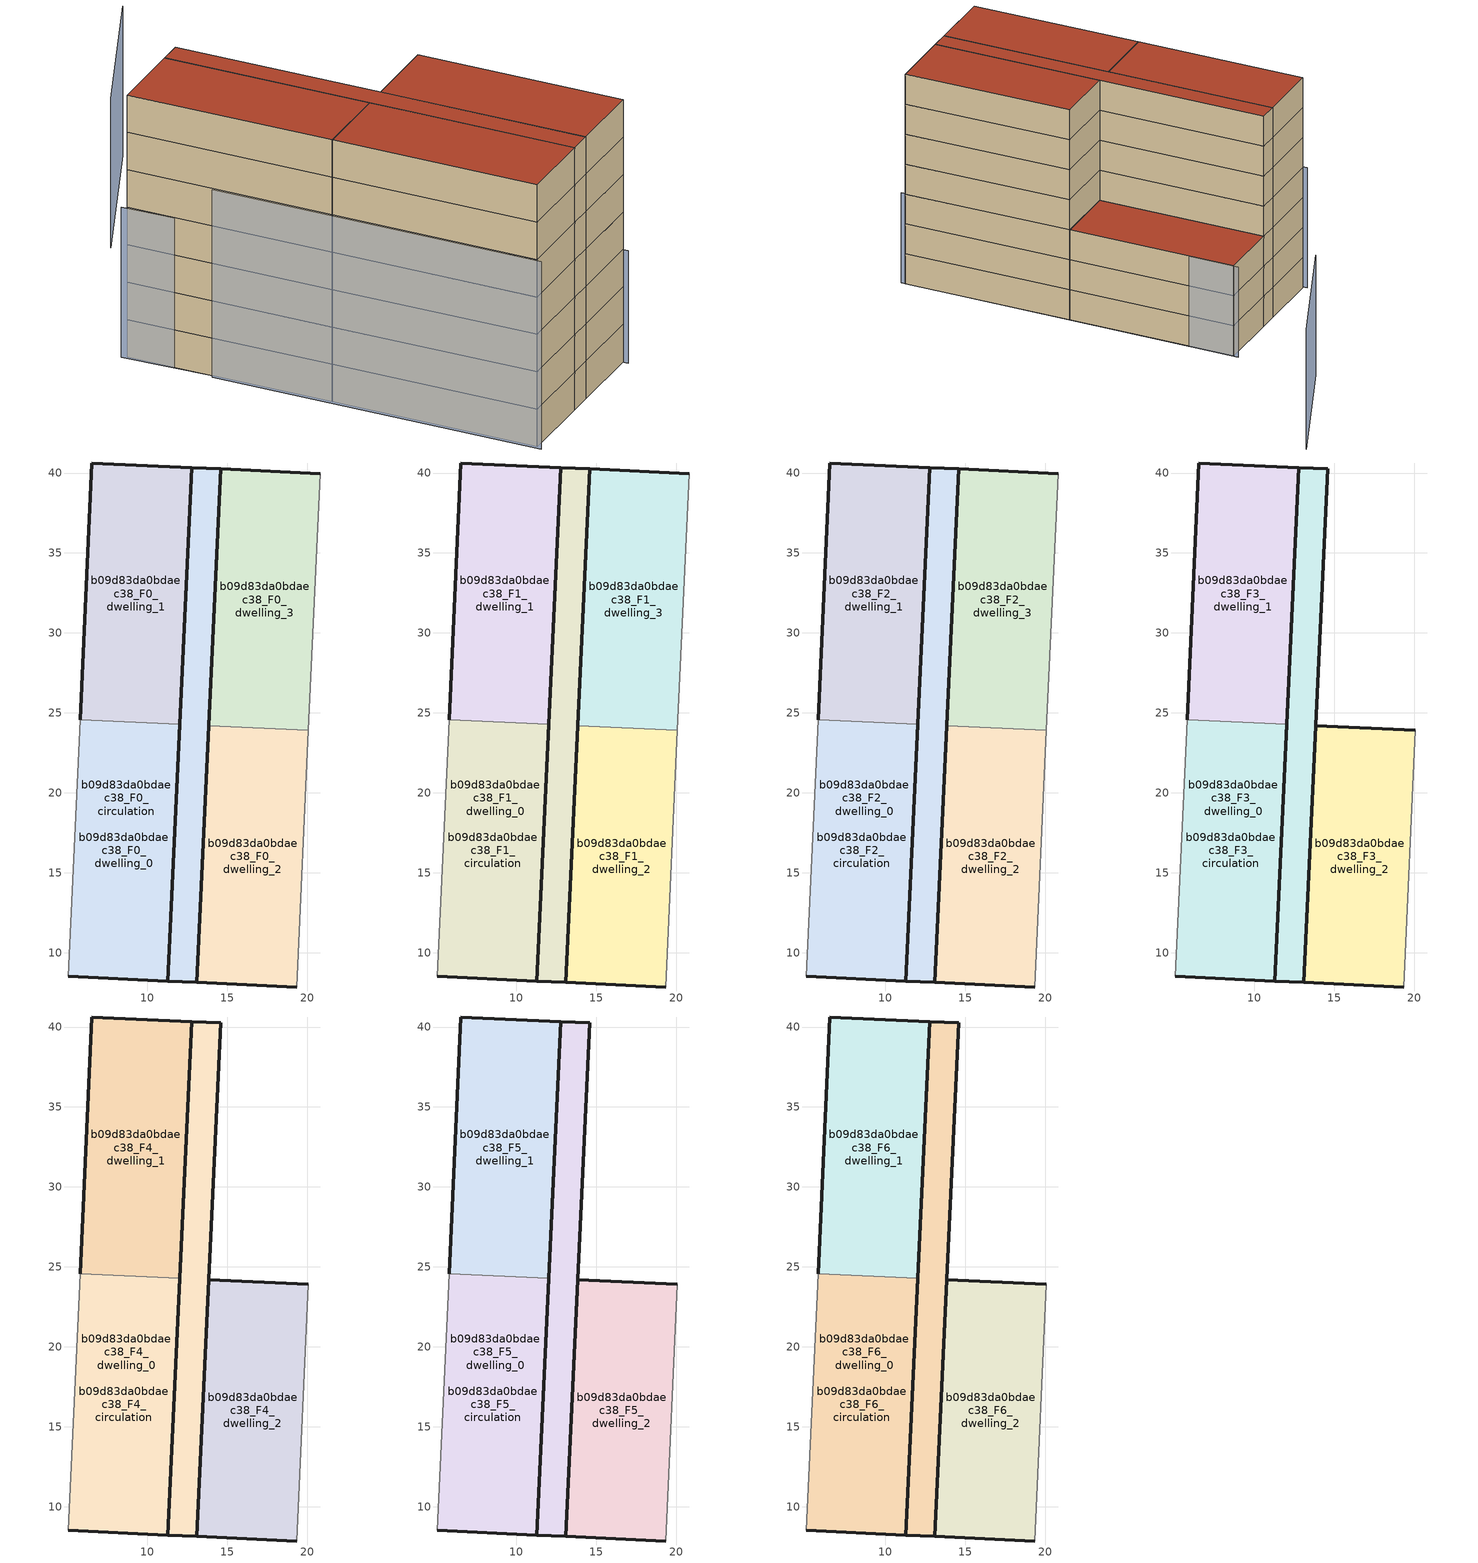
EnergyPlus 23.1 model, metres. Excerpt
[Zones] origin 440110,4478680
b09d83da0bdaec38_F0_dwelling_0
 floor ground (EU_floor_Construction): 14.59,40.25 13.1,8.15 11.3,8.23 11.9,21.19 12.79,40.34 z0; 12.04,24.28 11.9,21.19 11.3,8.23 5.05,8.52 5.8,24.57 z0
 wall outside (EU_wall_Construction): 5.05,8.52 11.3,8.23 12.04,24.28 z0:3
 wall adiabatic (EU_wall_Construction): 5.8,24.57 5.05,8.52 z0:3
 wall to b09d83da0bdaec38_F0_dwelling_1 (EU_wall_Construction): 12.04,24.28 5.8,24.57 z0:3
b09d83da0bdaec38_F0_dwelling_1
 floor ground (EU_floor_Construction): 12.79,40.34 12.04,24.28 5.8,24.57 6.54,40.63 z0
 wall outside (EU_wall_Construction): 12.04,24.28 12.79,40.34 6.54,40.63 5.8,24.57 z0:3
b09d83da0bdaec38_F0_dwelling_2
 floor ground (EU_floor_Construction): 20.09,23.91 19.34,7.86 13.1,8.15 13.84,24.2 z0
 wall outside (EU_wall_Construction): 13.84,24.2 13.1,8.15 19.34,7.86 z0:3
 wall adiabatic (EU_wall_Construction): 19.34,7.86 20.09,23.91 z0:3
 wall to b09d83da0bdaec38_F0_dwelling_3 (EU_wall_Construction): 20.09,23.91 13.84,24.2 z0:3
b09d83da0bdaec38_F0_dwelling_3
 floor ground (EU_floor_Construction): 20.83,39.96 20.09,23.91 13.84,24.2 14.59,40.25 z0
 wall outside (EU_wall_Construction): 20.83,39.96 14.59,40.25 13.84,24.2 z0:3
 wall adiabatic (EU_wall_Construction): 20.09,23.91 20.83,39.96 z0:3
b09d83da0bdaec38_F0_circulation
 floor ground (EU_floor_Construction): 14.59,40.25 13.1,8.15 11.3,8.23 11.9,21.19 12.79,40.34 z0; 12.04,24.28 11.9,21.19 11.3,8.23 5.05,8.52 5.8,24.57 z0
 wall outside (EU_wall_Construction): 14.59,40.25 12.79,40.34 11.3,8.23 13.1,8.15 14.59,40.25 z0:3
b09d83da0bdaec38_F1_dwelling_0
 floor outside (EU_floor_Construction): 14.59,40.25 13.1,8.15 11.3,8.23 11.9,21.19 12.79,40.34 z3
 floor to b09d83da0bdaec38_F0_dwelling_0 (EU_floor_Construction): 12.04,24.28 11.86,20.31 11.3,8.23 5.05,8.52 5.8,24.57 z3
 wall outside (EU_wall_Construction): 5.05,8.52 11.3,8.23 12.04,24.28 z3:6
 wall adiabatic (EU_wall_Construction): 5.8,24.57 5.05,8.52 z3:6
 wall to b09d83da0bdaec38_F1_dwelling_1 (EU_wall_Construction): 12.04,24.28 5.8,24.57 z3:6
b09d83da0bdaec38_F1_dwelling_1
 floor to b09d83da0bdaec38_F0_dwelling_1 (EU_floor_Construction): 12.79,40.34 12.04,24.28 5.8,24.57 6.54,40.63 z3
 wall outside (EU_wall_Construction): 12.04,24.28 12.79,40.34 6.54,40.63 5.8,24.57 z3:6
b09d83da0bdaec38_F1_dwelling_2
 floor to b09d83da0bdaec38_F0_dwelling_2 (EU_floor_Construction): 20.09,23.91 19.34,7.86 13.1,8.15 13.84,24.2 z3
 wall outside (EU_wall_Construction): 13.84,24.2 13.1,8.15 19.34,7.86 z3:6
 wall adiabatic (EU_wall_Construction): 19.34,7.86 20.09,23.91 z3:6
 wall to b09d83da0bdaec38_F1_dwelling_3 (EU_wall_Construction): 20.09,23.91 13.84,24.2 z3:6
b09d83da0bdaec38_F1_dwelling_3
 floor to b09d83da0bdaec38_F0_dwelling_3 (EU_floor_Construction): 20.83,39.96 20.09,23.91 13.84,24.2 14.59,40.25 z3
 wall outside (EU_wall_Construction): 20.83,39.96 14.59,40.25 13.84,24.2 z3:6
 wall adiabatic (EU_wall_Construction): 20.09,23.91 20.83,39.96 z3:6
b09d83da0bdaec38_F1_circulation
 floor to b09d83da0bdaec38_F0_circulation (EU_floor_Construction): 14.59,40.25 13.1,8.15 11.3,8.23 11.9,21.19 12.79,40.34 z3; 12.04,24.28 11.92,21.73 11.3,8.23 5.05,8.52 5.8,24.57 z3
 wall outside (EU_wall_Construction): 14.59,40.25 12.79,40.34 11.3,8.23 13.1,8.15 14.59,40.25 z3:6
b09d83da0bdaec38_F2_dwelling_0
 floor outside (EU_floor_Construction): 14.59,40.25 13.1,8.15 11.3,8.23 11.9,21.19 12.79,40.34 z6
 floor to b09d83da0bdaec38_F1_dwelling_0 (EU_floor_Construction): 12.04,24.28 11.86,20.31 11.3,8.23 5.05,8.52 5.8,24.57 z6
 wall outside (EU_wall_Construction): 5.05,8.52 11.3,8.23 12.04,24.28 z6:9
 wall adiabatic (EU_wall_Construction): 5.8,24.57 5.05,8.52 z6:9
 wall to b09d83da0bdaec38_F2_dwelling_1 (EU_wall_Construction): 12.04,24.28 5.8,24.57 z6:9
b09d83da0bdaec38_F2_dwelling_1
 floor to b09d83da0bdaec38_F1_dwelling_1 (EU_floor_Construction): 12.79,40.34 12.04,24.28 5.8,24.57 6.54,40.63 z6
 wall outside (EU_wall_Construction): 12.04,24.28 12.79,40.34 6.54,40.63 5.8,24.57 z6:9
b09d83da0bdaec38_F2_dwelling_2
 floor to b09d83da0bdaec38_F1_dwelling_2 (EU_floor_Construction): 20.09,23.91 19.34,7.86 13.1,8.15 13.84,24.2 z6
 wall outside (EU_wall_Construction): 13.84,24.2 13.1,8.15 19.34,7.86 z6:9
 wall adiabatic (EU_wall_Construction): 19.34,7.86 20.09,23.91 z6:9
 wall to b09d83da0bdaec38_F2_dwelling_3 (EU_wall_Construction): 20.09,23.91 13.84,24.2 z6:9
b09d83da0bdaec38_F2_dwelling_3
 floor to b09d83da0bdaec38_F1_dwelling_3 (EU_floor_Construction): 20.83,39.96 20.09,23.91 13.84,24.2 14.59,40.25 z6
 wall outside (EU_wall_Construction): 20.83,39.96 14.59,40.25 13.84,24.2 z6:9
 wall adiabatic (EU_wall_Construction): 20.09,23.91 20.83,39.96 z6:9
 roof outside (EU_roof_Construction): 20.09,23.91 20.83,39.96 14.59,40.25 13.84,24.2 z9
b09d83da0bdaec38_F2_circulation
 floor to b09d83da0bdaec38_F1_circulation (EU_floor_Construction): 14.59,40.25 13.1,8.15 11.3,8.23 11.9,21.19 12.79,40.34 z6; 12.04,24.28 11.92,21.73 11.3,8.23 5.05,8.52 5.8,24.57 z6
 wall outside (EU_wall_Construction): 14.59,40.25 12.79,40.34 11.3,8.23 13.1,8.15 14.59,40.25 z6:9
b09d83da0bdaec38_F3_dwelling_0
 floor outside (EU_floor_Construction): 14.59,40.25 13.1,8.15 11.3,8.23 11.9,21.19 12.79,40.34 z9
 floor to b09d83da0bdaec38_F2_dwelling_0 (EU_floor_Construction): 12.04,24.28 11.86,20.31 11.3,8.23 5.05,8.52 5.8,24.57 z9
 wall outside (EU_wall_Construction): 5.05,8.52 11.3,8.23 12.04,24.28 z9:12
 wall adiabatic (EU_wall_Construction): 5.8,24.57 5.05,8.52 z9:12
 wall to b09d83da0bdaec38_F3_dwelling_1 (EU_wall_Construction): 12.04,24.28 5.8,24.57 z9:12
b09d83da0bdaec38_F3_dwelling_1
 floor to b09d83da0bdaec38_F2_dwelling_1 (EU_floor_Construction): 12.79,40.34 12.04,24.28 5.8,24.57 6.54,40.63 z9
 wall outside (EU_wall_Construction): 12.04,24.28 12.79,40.34 6.54,40.63 5.8,24.57 z9:12
b09d83da0bdaec38_F3_dwelling_2
 floor to b09d83da0bdaec38_F2_dwelling_2 (EU_floor_Construction): 20.09,23.91 19.34,7.86 13.1,8.15 13.84,24.2 z9
 wall outside (EU_wall_Construction): 20.09,23.91 13.84,24.2 13.1,8.15 19.34,7.86 z9:12
 wall adiabatic (EU_wall_Construction): 19.34,7.86 20.09,23.91 z9:12
b09d83da0bdaec38_F3_circulation
 floor to b09d83da0bdaec38_F2_circulation (EU_floor_Construction): 14.59,40.25 13.1,8.15 11.3,8.23 11.9,21.19 12.79,40.34 z9; 12.04,24.28 11.92,21.73 11.3,8.23 5.05,8.52 5.8,24.57 z9
 wall outside (EU_wall_Construction): 14.59,40.25 12.79,40.34 11.3,8.23 13.1,8.15 14.59,40.25 z9:12
b09d83da0bdaec38_F4_dwelling_0
 floor outside (EU_floor_Construction): 14.59,40.25 13.1,8.15 11.3,8.23 11.9,21.19 12.79,40.34 z12
 floor to b09d83da0bdaec38_F3_dwelling_0 (EU_floor_Construction): 12.04,24.28 11.86,20.31 11.3,8.23 5.05,8.52 5.8,24.57 z12
 wall outside (EU_wall_Construction): 5.05,8.52 11.3,8.23 12.04,24.28 z12:15
 wall adiabatic (EU_wall_Construction): 5.8,24.57 5.05,8.52 z12:15
 wall to b09d83da0bdaec38_F4_dwelling_1 (EU_wall_Construction): 12.04,24.28 5.8,24.57 z12:15
b09d83da0bdaec38_F4_dwelling_1
 floor to b09d83da0bdaec38_F3_dwelling_1 (EU_floor_Construction): 12.79,40.34 12.04,24.28 5.8,24.57 6.54,40.63 z12
 wall outside (EU_wall_Construction): 12.04,24.28 12.79,40.34 6.54,40.63 5.8,24.57 z12:15
b09d83da0bdaec38_F4_dwelling_2
 floor to b09d83da0bdaec38_F3_dwelling_2 (EU_floor_Construction): 20.09,23.91 19.34,7.86 13.1,8.15 13.84,24.2 z12
 wall outside (EU_wall_Construction): 20.09,23.91 13.84,24.2 13.1,8.15 19.34,7.86 z12:15
 wall adiabatic (EU_wall_Construction): 19.34,7.86 20.09,23.91 z12:15
b09d83da0bdaec38_F4_circulation
 floor to b09d83da0bdaec38_F3_circulation (EU_floor_Construction): 14.59,40.25 13.1,8.15 11.3,8.23 11.9,21.19 12.79,40.34 z12; 12.04,24.28 11.92,21.73 11.3,8.23 5.05,8.52 5.8,24.57 z12
 wall outside (EU_wall_Construction): 14.59,40.25 12.79,40.34 11.3,8.23 13.1,8.15 14.59,40.25 z12:15
b09d83da0bdaec38_F5_dwelling_0
 floor outside (EU_floor_Construction): 14.59,40.25 13.1,8.15 11.3,8.23 11.9,21.19 12.79,40.34 z15
 floor to b09d83da0bdaec38_F4_dwelling_0 (EU_floor_Construction): 12.04,24.28 11.86,20.31 11.3,8.23 5.05,8.52 5.8,24.57 z15
 wall outside (EU_wall_Construction): 5.05,8.52 11.3,8.23 12.04,24.28 z15:18
 wall adiabatic (EU_wall_Construction): 5.8,24.57 5.05,8.52 z15:18
 wall to b09d83da0bdaec38_F5_dwelling_1 (EU_wall_Construction): 12.04,24.28 5.8,24.57 z15:18
b09d83da0bdaec38_F5_dwelling_1
 floor to b09d83da0bdaec38_F4_dwelling_1 (EU_floor_Construction): 12.79,40.34 12.04,24.28 5.8,24.57 6.54,40.63 z15
 wall outside (EU_wall_Construction): 12.04,24.28 12.79,40.34 6.54,40.63 5.8,24.57 z15:18
b09d83da0bdaec38_F5_dwelling_2
 floor to b09d83da0bdaec38_F4_dwelling_2 (EU_floor_Construction): 20.09,23.91 19.34,7.86 13.1,8.15 13.84,24.2 z15
 wall outside (EU_wall_Construction): 20.09,23.91 13.84,24.2 13.1,8.15 19.34,7.86 z15:18
 wall adiabatic (EU_wall_Construction): 19.34,7.86 20.09,23.91 z15:18
b09d83da0bdaec38_F5_circulation
 floor to b09d83da0bdaec38_F4_circulation (EU_floor_Construction): 14.59,40.25 13.1,8.15 11.3,8.23 11.9,21.19 12.79,40.34 z15; 12.04,24.28 11.92,21.73 11.3,8.23 5.05,8.52 5.8,24.57 z15
 wall outside (EU_wall_Construction): 14.59,40.25 12.79,40.34 11.3,8.23 13.1,8.15 14.59,40.25 z15:18
b09d83da0bdaec38_F6_dwelling_0
 floor outside (EU_floor_Construction): 14.59,40.25 13.1,8.15 11.3,8.23 11.9,21.19 12.79,40.34 z18
 floor to b09d83da0bdaec38_F5_dwelling_0 (EU_floor_Construction): 12.04,24.28 11.86,20.31 11.3,8.23 5.05,8.52 5.8,24.57 z18
 wall outside (EU_wall_Construction): 5.05,8.52 11.3,8.23 12.04,24.28 z18:21
 wall adiabatic (EU_wall_Construction): 5.8,24.57 5.05,8.52 z18:21
 wall to b09d83da0bdaec38_F6_dwelling_1 (EU_wall_Construction): 12.04,24.28 5.8,24.57 z18:21
 roof outside (EU_roof_Construction): 11.3,8.23 11.9,21.19 12.04,24.28 5.8,24.57 5.05,8.52 z21; 13.1,8.15 14.59,40.25 12.79,40.34 11.9,21.19 11.3,8.23 z21
b09d83da0bdaec38_F6_dwelling_1
 floor to b09d83da0bdaec38_F5_dwelling_1 (EU_floor_Construction): 12.79,40.34 12.04,24.28 5.8,24.57 6.54,40.63 z18
 wall outside (EU_wall_Construction): 12.04,24.28 12.79,40.34 6.54,40.63 5.8,24.57 z18:21
 roof outside (EU_roof_Construction): 12.04,24.28 12.79,40.34 6.54,40.63 5.8,24.57 z21
b09d83da0bdaec38_F6_dwelling_2
 floor to b09d83da0bdaec38_F5_dwelling_2 (EU_floor_Construction): 20.09,23.91 19.34,7.86 13.1,8.15 13.84,24.2 z18
 wall outside (EU_wall_Construction): 20.09,23.91 13.84,24.2 13.1,8.15 19.34,7.86 z18:21
 wall adiabatic (EU_wall_Construction): 19.34,7.86 20.09,23.91 z18:21
 roof outside (EU_roof_Construction): 19.34,7.86 20.09,23.91 13.84,24.2 13.1,8.15 z21
b09d83da0bdaec38_F6_circulation
 floor to b09d83da0bdaec38_F5_circulation (EU_floor_Construction): 14.59,40.25 13.1,8.15 11.3,8.23 11.9,21.19 12.79,40.34 z18; 12.04,24.28 11.92,21.73 11.3,8.23 5.05,8.52 5.8,24.57 z18
 wall outside (EU_wall_Construction): 14.59,40.25 12.79,40.34 11.3,8.23 13.1,8.15 14.59,40.25 z18:21
 roof outside (EU_roof_Construction): 11.3,8.23 11.9,21.19 12.04,24.28 5.8,24.57 5.05,8.52 z21; 13.1,8.15 14.59,40.25 12.79,40.34 11.9,21.19 11.3,8.23 z21
shading: 6.03,33.89 4.85,8.12 z0:15; 19.29,7.45 20.94,40.44 z0:9; 6.38,41 6.17,30.09 / 34.76,52.65 21.47,48.06 z0:12
[Building]
EU S2 Campaign: North Axis=0; Terrain=City; Solar Distribution=FullExterior
[Site:Location]
Madrid: Latitude=40.5; Longitude=-3.5; Time Zone=1; Elevation=609
[SizingPeriod:WeatherFileDays]
AnnualSizingPeriod: Begin Month=1; Begin Day of Month=1; End Month=12; End Day of Month=31; Day of Week for Start Day=Monday; Use Weather File Daylight Saving Period=No; Use Weather File Rain and Snow Indicators=No
[MATERIAL]
EU_InternalMass_Material: Roughness=MediumRough; Thickness=0.1; Conductivity=1; Density=1800; Specific Heat=900; Thermal Absorptance=0.9; Solar Absorptance=0.7; Visible Absorptance=0.7
[MATERIAL:NOMASS] Roughness=MediumRough; Thermal Absorptance=0.9; Solar Absorptance=0.7; Visible Absorptance=0.7
Name | Thermal Resistance
EU_wall_NoMass | 0.609216
EU_roof_NoMass | 0.513268
EU_floor_NoMass | 0.568163
[CONSTRUCTION]
EU_wall_Construction: EU_wall_NoMass
EU_roof_Construction: EU_roof_NoMass
EU_floor_Construction: EU_floor_NoMass
EU_InternalMass_Construction: EU_InternalMass_Material
[ZONE] Type=1; Multiplier=1; Ceiling Height=autocalculate; Floor Area=autocalculate; Part of Total Floor Area=Yes
Name | Volume
b09d83da0bdaec38_F0_dwelling_0; b09d83da0bdaec38_F1_dwelling_0; b09d83da0bdaec38_F2_dwelling_0; b09d83da0bdaec38_F3_dwelling_0; b09d83da0bdaec38_F4_dwelling_0; b09d83da0bdaec38_F5_dwelling_0; b09d83da0bdaec38_F6_dwelling_0; b09d83da0bdaec38_F0_circulation | 474.916
b09d83da0bdaec38_F0_dwelling_1; b09d83da0bdaec38_F1_dwelling_1; b09d83da0bdaec38_F2_dwelling_1; b09d83da0bdaec38_F3_dwelling_1; b09d83da0bdaec38_F4_dwelling_1; b09d83da0bdaec38_F5_dwelling_1; b09d83da0bdaec38_F6_dwelling_1 | 301.364
b09d83da0bdaec38_F0_dwelling_2; b09d83da0bdaec38_F1_dwelling_2; b09d83da0bdaec38_F2_dwelling_2; b09d83da0bdaec38_F3_dwelling_2; b09d83da0bdaec38_F4_dwelling_2; b09d83da0bdaec38_F5_dwelling_2; b09d83da0bdaec38_F6_dwelling_2; b09d83da0bdaec38_F0_dwelling_3; b09d83da0bdaec38_F1_dwelling_3; b09d83da0bdaec38_F2_dwelling_3 | 301.365
b09d83da0bdaec38_F1_circulation; b09d83da0bdaec38_F2_circulation; b09d83da0bdaec38_F3_circulation; b09d83da0bdaec38_F4_circulation; b09d83da0bdaec38_F5_circulation; b09d83da0bdaec38_F6_circulation | 474.915
[INTERNALMASS] Construction=EU_InternalMass_Construction
Name | Zone or ZoneList | Surface Area
b09d83da0bdaec38_F0_dwelling_0_EU_InternalMass | b09d83da0bdaec38_F0_dwelling_0 | 100.455
b09d83da0bdaec38_F0_dwelling_1_EU_InternalMass | b09d83da0bdaec38_F0_dwelling_1 | 100.455
b09d83da0bdaec38_F0_dwelling_2_EU_InternalMass | b09d83da0bdaec38_F0_dwelling_2 | 100.455
b09d83da0bdaec38_F0_dwelling_3_EU_InternalMass | b09d83da0bdaec38_F0_dwelling_3 | 100.455
b09d83da0bdaec38_F1_dwelling_0_EU_InternalMass | b09d83da0bdaec38_F1_dwelling_0 | 100.455
b09d83da0bdaec38_F1_dwelling_1_EU_InternalMass | b09d83da0bdaec38_F1_dwelling_1 | 100.455
b09d83da0bdaec38_F1_dwelling_2_EU_InternalMass | b09d83da0bdaec38_F1_dwelling_2 | 100.455
b09d83da0bdaec38_F1_dwelling_3_EU_InternalMass | b09d83da0bdaec38_F1_dwelling_3 | 100.455
b09d83da0bdaec38_F2_dwelling_0_EU_InternalMass | b09d83da0bdaec38_F2_dwelling_0 | 100.455
b09d83da0bdaec38_F2_dwelling_1_EU_InternalMass | b09d83da0bdaec38_F2_dwelling_1 | 100.455
b09d83da0bdaec38_F2_dwelling_2_EU_InternalMass | b09d83da0bdaec38_F2_dwelling_2 | 100.455
b09d83da0bdaec38_F2_dwelling_3_EU_InternalMass | b09d83da0bdaec38_F2_dwelling_3 | 100.455
b09d83da0bdaec38_F3_dwelling_0_EU_InternalMass | b09d83da0bdaec38_F3_dwelling_0 | 100.455
b09d83da0bdaec38_F3_dwelling_1_EU_InternalMass | b09d83da0bdaec38_F3_dwelling_1 | 100.455
b09d83da0bdaec38_F3_dwelling_2_EU_InternalMass | b09d83da0bdaec38_F3_dwelling_2 | 200.91
b09d83da0bdaec38_F4_dwelling_0_EU_InternalMass | b09d83da0bdaec38_F4_dwelling_0 | 100.455
b09d83da0bdaec38_F4_dwelling_1_EU_InternalMass | b09d83da0bdaec38_F4_dwelling_1 | 100.455
b09d83da0bdaec38_F4_dwelling_2_EU_InternalMass | b09d83da0bdaec38_F4_dwelling_2 | 200.91
b09d83da0bdaec38_F5_dwelling_0_EU_InternalMass | b09d83da0bdaec38_F5_dwelling_0 | 100.455
b09d83da0bdaec38_F5_dwelling_1_EU_InternalMass | b09d83da0bdaec38_F5_dwelling_1 | 100.455
b09d83da0bdaec38_F5_dwelling_2_EU_InternalMass | b09d83da0bdaec38_F5_dwelling_2 | 200.91
b09d83da0bdaec38_F6_dwelling_0_EU_InternalMass | b09d83da0bdaec38_F6_dwelling_0 | 100.455
b09d83da0bdaec38_F6_dwelling_1_EU_InternalMass | b09d83da0bdaec38_F6_dwelling_1 | 100.455
b09d83da0bdaec38_F6_dwelling_2_EU_InternalMass | b09d83da0bdaec38_F6_dwelling_2 | 200.91
[OTHEREQUIPMENT] Fuel Type=Electricity; Design Level Calculation Method=Watts/Area; Power per Zone Floor Area=1; Fraction Latent=0; Fraction Radiant=0; Fraction Lost=0; Carbon Dioxide Generation Rate=0; EndUse Subcategory=EU_Step8_InternalGains
Name | Zone or ZoneList or Space or SpaceList | Schedule
EU_Step8_InternalGain_b09d83da0bdaec38_F0_dwelling_0_f000 | b09d83da0bdaec38_F0_dwelling_0 | EU_Step8_GainSchedule_b09d83da0bdaec38_F0_dwelling_0_f000
EU_Step8_InternalGain_b09d83da0bdaec38_F0_dwelling_1_f000 | b09d83da0bdaec38_F0_dwelling_1 | EU_Step8_GainSchedule_b09d83da0bdaec38_F0_dwelling_1_f000
EU_Step8_InternalGain_b09d83da0bdaec38_F0_dwelling_2_f000 | b09d83da0bdaec38_F0_dwelling_2 | EU_Step8_GainSchedule_b09d83da0bdaec38_F0_dwelling_2_f000
EU_Step8_InternalGain_b09d83da0bdaec38_F0_dwelling_3_f000 | b09d83da0bdaec38_F0_dwelling_3 | EU_Step8_GainSchedule_b09d83da0bdaec38_F0_dwelling_3_f000
EU_Step8_InternalGain_b09d83da0bdaec38_F1_dwelling_0_f000 | b09d83da0bdaec38_F1_dwelling_0 | EU_Step8_GainSchedule_b09d83da0bdaec38_F1_dwelling_0_f000
EU_Step8_InternalGain_b09d83da0bdaec38_F1_dwelling_1_f000 | b09d83da0bdaec38_F1_dwelling_1 | EU_Step8_GainSchedule_b09d83da0bdaec38_F1_dwelling_1_f000
EU_Step8_InternalGain_b09d83da0bdaec38_F1_dwelling_2_f000 | b09d83da0bdaec38_F1_dwelling_2 | EU_Step8_GainSchedule_b09d83da0bdaec38_F1_dwelling_2_f000
EU_Step8_InternalGain_b09d83da0bdaec38_F1_dwelling_3_f000 | b09d83da0bdaec38_F1_dwelling_3 | EU_Step8_GainSchedule_b09d83da0bdaec38_F1_dwelling_3_f000
EU_Step8_InternalGain_b09d83da0bdaec38_F2_dwelling_0_f000 | b09d83da0bdaec38_F2_dwelling_0 | EU_Step8_GainSchedule_b09d83da0bdaec38_F2_dwelling_0_f000
EU_Step8_InternalGain_b09d83da0bdaec38_F2_dwelling_1_f000 | b09d83da0bdaec38_F2_dwelling_1 | EU_Step8_GainSchedule_b09d83da0bdaec38_F2_dwelling_1_f000
EU_Step8_InternalGain_b09d83da0bdaec38_F2_dwelling_2_f000 | b09d83da0bdaec38_F2_dwelling_2 | EU_Step8_GainSchedule_b09d83da0bdaec38_F2_dwelling_2_f000
EU_Step8_InternalGain_b09d83da0bdaec38_F2_dwelling_3_f000 | b09d83da0bdaec38_F2_dwelling_3 | EU_Step8_GainSchedule_b09d83da0bdaec38_F2_dwelling_3_f000
EU_Step8_InternalGain_b09d83da0bdaec38_F3_dwelling_0_f000 | b09d83da0bdaec38_F3_dwelling_0 | EU_Step8_GainSchedule_b09d83da0bdaec38_F3_dwelling_0_f000
EU_Step8_InternalGain_b09d83da0bdaec38_F3_dwelling_1_f000 | b09d83da0bdaec38_F3_dwelling_1 | EU_Step8_GainSchedule_b09d83da0bdaec38_F3_dwelling_1_f000
EU_Step8_InternalGain_b09d83da0bdaec38_F3_dwelling_2_f000 | b09d83da0bdaec38_F3_dwelling_2 | EU_Step8_GainSchedule_b09d83da0bdaec38_F3_dwelling_2_f000
EU_Step8_InternalGain_b09d83da0bdaec38_F4_dwelling_0_f000 | b09d83da0bdaec38_F4_dwelling_0 | EU_Step8_GainSchedule_b09d83da0bdaec38_F4_dwelling_0_f000
EU_Step8_InternalGain_b09d83da0bdaec38_F4_dwelling_1_f000 | b09d83da0bdaec38_F4_dwelling_1 | EU_Step8_GainSchedule_b09d83da0bdaec38_F4_dwelling_1_f000
EU_Step8_InternalGain_b09d83da0bdaec38_F4_dwelling_2_f000 | b09d83da0bdaec38_F4_dwelling_2 | EU_Step8_GainSchedule_b09d83da0bdaec38_F4_dwelling_2_f000
EU_Step8_InternalGain_b09d83da0bdaec38_F5_dwelling_0_f000 | b09d83da0bdaec38_F5_dwelling_0 | EU_Step8_GainSchedule_b09d83da0bdaec38_F5_dwelling_0_f000
EU_Step8_InternalGain_b09d83da0bdaec38_F5_dwelling_1_f000 | b09d83da0bdaec38_F5_dwelling_1 | EU_Step8_GainSchedule_b09d83da0bdaec38_F5_dwelling_1_f000
EU_Step8_InternalGain_b09d83da0bdaec38_F5_dwelling_2_f000 | b09d83da0bdaec38_F5_dwelling_2 | EU_Step8_GainSchedule_b09d83da0bdaec38_F5_dwelling_2_f000
EU_Step8_InternalGain_b09d83da0bdaec38_F6_dwelling_0_f000 | b09d83da0bdaec38_F6_dwelling_0 | EU_Step8_GainSchedule_b09d83da0bdaec38_F6_dwelling_0_f000
EU_Step8_InternalGain_b09d83da0bdaec38_F6_dwelling_1_f000 | b09d83da0bdaec38_F6_dwelling_1 | EU_Step8_GainSchedule_b09d83da0bdaec38_F6_dwelling_1_f000
EU_Step8_InternalGain_b09d83da0bdaec38_F6_dwelling_2_f000 | b09d83da0bdaec38_F6_dwelling_2 | EU_Step8_GainSchedule_b09d83da0bdaec38_F6_dwelling_2_f000
[ZONEINFILTRATION:DESIGNFLOWRATE] Schedule=EU_AlwaysOn; Design Flow Rate Calculation Method=Flow/Area; Flow Rate per Floor Area=0.0005; Constant Term Coefficient=1; Temperature Term Coefficient=0; Velocity Term Coefficient=0; Velocity Squared Term Coefficient=0
Name | Zone or ZoneList or Space or SpaceList
EU_Circulation_Infiltration_b09d83da0bdaec38_F0_circulation | b09d83da0bdaec38_F0_circulation
EU_Circulation_Infiltration_b09d83da0bdaec38_F1_circulation | b09d83da0bdaec38_F1_circulation
EU_Circulation_Infiltration_b09d83da0bdaec38_F2_circulation | b09d83da0bdaec38_F2_circulation
EU_Circulation_Infiltration_b09d83da0bdaec38_F3_circulation | b09d83da0bdaec38_F3_circulation
EU_Circulation_Infiltration_b09d83da0bdaec38_F4_circulation | b09d83da0bdaec38_F4_circulation
EU_Circulation_Infiltration_b09d83da0bdaec38_F5_circulation | b09d83da0bdaec38_F5_circulation
EU_Circulation_Infiltration_b09d83da0bdaec38_F6_circulation | b09d83da0bdaec38_F6_circulation
[ZONEVENTILATION:DESIGNFLOWRATE] Schedule=EU_AlwaysOn; Design Flow Rate Calculation Method=AirChanges/Hour; Air Changes per Hour=0.752966; Ventilation Type=Natural; Fan Pressure Rise=0; Fan Total Efficiency=1; Constant Term Coefficient=1; Temperature Term Coefficient=0; Velocity Term Coefficient=0; Velocity Squared Term Coefficient=0; Minimum Indoor Temperature=-100; Maximum Indoor Temperature=100; Delta Temperature=-100; Minimum Outdoor Temperature=-100; Maximum Outdoor Temperature=100; Maximum Wind Speed=40
Name | Zone or ZoneList or Space or SpaceList
EU_ConstantAir_b09d83da0bdaec38_F0_dwelling_0 | b09d83da0bdaec38_F0_dwelling_0
EU_ConstantAir_b09d83da0bdaec38_F0_dwelling_1 | b09d83da0bdaec38_F0_dwelling_1
EU_ConstantAir_b09d83da0bdaec38_F0_dwelling_2 | b09d83da0bdaec38_F0_dwelling_2
EU_ConstantAir_b09d83da0bdaec38_F0_dwelling_3 | b09d83da0bdaec38_F0_dwelling_3
EU_ConstantAir_b09d83da0bdaec38_F1_dwelling_0 | b09d83da0bdaec38_F1_dwelling_0
EU_ConstantAir_b09d83da0bdaec38_F1_dwelling_1 | b09d83da0bdaec38_F1_dwelling_1
EU_ConstantAir_b09d83da0bdaec38_F1_dwelling_2 | b09d83da0bdaec38_F1_dwelling_2
EU_ConstantAir_b09d83da0bdaec38_F1_dwelling_3 | b09d83da0bdaec38_F1_dwelling_3
EU_ConstantAir_b09d83da0bdaec38_F2_dwelling_0 | b09d83da0bdaec38_F2_dwelling_0
EU_ConstantAir_b09d83da0bdaec38_F2_dwelling_1 | b09d83da0bdaec38_F2_dwelling_1
EU_ConstantAir_b09d83da0bdaec38_F2_dwelling_2 | b09d83da0bdaec38_F2_dwelling_2
EU_ConstantAir_b09d83da0bdaec38_F2_dwelling_3 | b09d83da0bdaec38_F2_dwelling_3
EU_ConstantAir_b09d83da0bdaec38_F3_dwelling_0 | b09d83da0bdaec38_F3_dwelling_0
EU_ConstantAir_b09d83da0bdaec38_F3_dwelling_1 | b09d83da0bdaec38_F3_dwelling_1
EU_ConstantAir_b09d83da0bdaec38_F3_dwelling_2 | b09d83da0bdaec38_F3_dwelling_2
EU_ConstantAir_b09d83da0bdaec38_F4_dwelling_0 | b09d83da0bdaec38_F4_dwelling_0
EU_ConstantAir_b09d83da0bdaec38_F4_dwelling_1 | b09d83da0bdaec38_F4_dwelling_1
EU_ConstantAir_b09d83da0bdaec38_F4_dwelling_2 | b09d83da0bdaec38_F4_dwelling_2
EU_ConstantAir_b09d83da0bdaec38_F5_dwelling_0 | b09d83da0bdaec38_F5_dwelling_0
EU_ConstantAir_b09d83da0bdaec38_F5_dwelling_1 | b09d83da0bdaec38_F5_dwelling_1
EU_ConstantAir_b09d83da0bdaec38_F5_dwelling_2 | b09d83da0bdaec38_F5_dwelling_2
EU_ConstantAir_b09d83da0bdaec38_F6_dwelling_0 | b09d83da0bdaec38_F6_dwelling_0
EU_ConstantAir_b09d83da0bdaec38_F6_dwelling_1 | b09d83da0bdaec38_F6_dwelling_1
EU_ConstantAir_b09d83da0bdaec38_F6_dwelling_2 | b09d83da0bdaec38_F6_dwelling_2
[HVACTEMPLATE:THERMOSTAT] Constant Heating Setpoint=20; Constant Cooling Setpoint=50
EU_HeatOnly_b09d83da0bdaec38_F0_dwelling_0; EU_HeatOnly_b09d83da0bdaec38_F0_dwelling_1; EU_HeatOnly_b09d83da0bdaec38_F0_dwelling_2; EU_HeatOnly_b09d83da0bdaec38_F0_dwelling_3; EU_HeatOnly_b09d83da0bdaec38_F1_dwelling_0; EU_HeatOnly_b09d83da0bdaec38_F1_dwelling_1; EU_HeatOnly_b09d83da0bdaec38_F1_dwelling_2; EU_HeatOnly_b09d83da0bdaec38_F1_dwelling_3; EU_HeatOnly_b09d83da0bdaec38_F2_dwelling_0; EU_HeatOnly_b09d83da0bdaec38_F2_dwelling_1; EU_HeatOnly_b09d83da0bdaec38_F2_dwelling_2; EU_HeatOnly_b09d83da0bdaec38_F2_dwelling_3; EU_HeatOnly_b09d83da0bdaec38_F3_dwelling_0; EU_HeatOnly_b09d83da0bdaec38_F3_dwelling_1; EU_HeatOnly_b09d83da0bdaec38_F3_dwelling_2; EU_HeatOnly_b09d83da0bdaec38_F4_dwelling_0; EU_HeatOnly_b09d83da0bdaec38_F4_dwelling_1; EU_HeatOnly_b09d83da0bdaec38_F4_dwelling_2; EU_HeatOnly_b09d83da0bdaec38_F5_dwelling_0; EU_HeatOnly_b09d83da0bdaec38_F5_dwelling_1; EU_HeatOnly_b09d83da0bdaec38_F5_dwelling_2; EU_HeatOnly_b09d83da0bdaec38_F6_dwelling_0; EU_HeatOnly_b09d83da0bdaec38_F6_dwelling_1; EU_HeatOnly_b09d83da0bdaec38_F6_dwelling_2
[HVACTEMPLATE:ZONE:IDEALLOADSAIRSYSTEM] System Availability Schedule=EU_AlwaysOn; Maximum Heating Supply Air Temperature=50; Minimum Cooling Supply Air Temperature=13; Maximum Heating Supply Air Humidity Ratio=0.0156; Minimum Cooling Supply Air Humidity Ratio=0.0077; Heating Limit=NoLimit; Cooling Limit=NoLimit; Heating Availability Schedule=EU_AlwaysOn; Cooling Availability Schedule=EU_CoolingOff; Dehumidification Control Type=ConstantSensibleHeatRatio; Cooling Sensible Heat Ratio=0.7; Dehumidification Setpoint=60; Humidification Control Type=None; Humidification Setpoint=30; Outdoor Air Method=None; Outdoor Air Flow Rate per Person=0.00944; Outdoor Air Flow Rate per Zone Floor Area=0; Outdoor Air Flow Rate per Zone=0; Demand Controlled Ventilation Type=None; Outdoor Air Economizer Type=NoEconomizer; Heat Recovery Type=None; Sensible Heat Recovery Effectiveness=0.7; Latent Heat Recovery Effectiveness=0.65
Name | Template Thermostat
b09d83da0bdaec38_F0_dwelling_0 | EU_HeatOnly_b09d83da0bdaec38_F0_dwelling_0
b09d83da0bdaec38_F0_dwelling_1 | EU_HeatOnly_b09d83da0bdaec38_F0_dwelling_1
b09d83da0bdaec38_F0_dwelling_2 | EU_HeatOnly_b09d83da0bdaec38_F0_dwelling_2
b09d83da0bdaec38_F0_dwelling_3 | EU_HeatOnly_b09d83da0bdaec38_F0_dwelling_3
b09d83da0bdaec38_F1_dwelling_0 | EU_HeatOnly_b09d83da0bdaec38_F1_dwelling_0
b09d83da0bdaec38_F1_dwelling_1 | EU_HeatOnly_b09d83da0bdaec38_F1_dwelling_1
b09d83da0bdaec38_F1_dwelling_2 | EU_HeatOnly_b09d83da0bdaec38_F1_dwelling_2
b09d83da0bdaec38_F1_dwelling_3 | EU_HeatOnly_b09d83da0bdaec38_F1_dwelling_3
b09d83da0bdaec38_F2_dwelling_0 | EU_HeatOnly_b09d83da0bdaec38_F2_dwelling_0
b09d83da0bdaec38_F2_dwelling_1 | EU_HeatOnly_b09d83da0bdaec38_F2_dwelling_1
b09d83da0bdaec38_F2_dwelling_2 | EU_HeatOnly_b09d83da0bdaec38_F2_dwelling_2
b09d83da0bdaec38_F2_dwelling_3 | EU_HeatOnly_b09d83da0bdaec38_F2_dwelling_3
b09d83da0bdaec38_F3_dwelling_0 | EU_HeatOnly_b09d83da0bdaec38_F3_dwelling_0
b09d83da0bdaec38_F3_dwelling_1 | EU_HeatOnly_b09d83da0bdaec38_F3_dwelling_1
b09d83da0bdaec38_F3_dwelling_2 | EU_HeatOnly_b09d83da0bdaec38_F3_dwelling_2
b09d83da0bdaec38_F4_dwelling_0 | EU_HeatOnly_b09d83da0bdaec38_F4_dwelling_0
b09d83da0bdaec38_F4_dwelling_1 | EU_HeatOnly_b09d83da0bdaec38_F4_dwelling_1
b09d83da0bdaec38_F4_dwelling_2 | EU_HeatOnly_b09d83da0bdaec38_F4_dwelling_2
b09d83da0bdaec38_F5_dwelling_0 | EU_HeatOnly_b09d83da0bdaec38_F5_dwelling_0
b09d83da0bdaec38_F5_dwelling_1 | EU_HeatOnly_b09d83da0bdaec38_F5_dwelling_1
b09d83da0bdaec38_F5_dwelling_2 | EU_HeatOnly_b09d83da0bdaec38_F5_dwelling_2
b09d83da0bdaec38_F6_dwelling_0 | EU_HeatOnly_b09d83da0bdaec38_F6_dwelling_0
b09d83da0bdaec38_F6_dwelling_1 | EU_HeatOnly_b09d83da0bdaec38_F6_dwelling_1
b09d83da0bdaec38_F6_dwelling_2 | EU_HeatOnly_b09d83da0bdaec38_F6_dwelling_2
[SIZING:ZONE] Zone Cooling Design Supply Air Temperature Input Method=SupplyAirTemperature; Zone Cooling Design Supply Air Temperature=13; Zone Heating Design Supply Air Temperature Input Method=SupplyAirTemperature; Zone Heating Design Supply Air Temperature=50; Zone Cooling Design Supply Air Humidity Ratio=0.008; Zone Heating Design Supply Air Humidity Ratio=0.008; Cooling Design Air Flow Method=DesignDay; Cooling Design Air Flow Rate=0; Cooling Minimum Air Flow per Zone Floor Area=0.000762; Cooling Minimum Air Flow=0; Cooling Minimum Air Flow Fraction=0.2; Heating Design Air Flow Method=DesignDay; Heating Design Air Flow Rate=0; Heating Maximum Air Flow per Zone Floor Area=0.002032; Heating Maximum Air Flow=0.141576; Heating Maximum Air Flow Fraction=0.3; Account for Dedicated Outdoor Air System=No; Dedicated Outdoor Air System Control Strategy=NeutralSupplyAir; Dedicated Outdoor Air Low Setpoint Temperature for Design=autosize; Dedicated Outdoor Air High Setpoint Temperature for Design=autosize; Zone Load Sizing Method=Sensible Load Only No Latent Load; Zone Latent Cooling Design Supply Air Humidity Ratio Input Method=HumidityRatioDifference; Zone Cooling Design Supply Air Humidity Ratio Difference=0.005; Zone Latent Heating Design Supply Air Humidity Ratio Input Method=HumidityRatioDifference; Zone Humidification Design Supply Air Humidity Ratio Difference=0.005
b09d83da0bdaec38_F0_dwelling_0; b09d83da0bdaec38_F0_dwelling_1; b09d83da0bdaec38_F0_dwelling_2; b09d83da0bdaec38_F0_dwelling_3; b09d83da0bdaec38_F1_dwelling_0; b09d83da0bdaec38_F1_dwelling_1; b09d83da0bdaec38_F1_dwelling_2; b09d83da0bdaec38_F1_dwelling_3; b09d83da0bdaec38_F2_dwelling_0; b09d83da0bdaec38_F2_dwelling_1; b09d83da0bdaec38_F2_dwelling_2; b09d83da0bdaec38_F2_dwelling_3; b09d83da0bdaec38_F3_dwelling_0; b09d83da0bdaec38_F3_dwelling_1; b09d83da0bdaec38_F3_dwelling_2; b09d83da0bdaec38_F4_dwelling_0; b09d83da0bdaec38_F4_dwelling_1; b09d83da0bdaec38_F4_dwelling_2; b09d83da0bdaec38_F5_dwelling_0; b09d83da0bdaec38_F5_dwelling_1; b09d83da0bdaec38_F5_dwelling_2; b09d83da0bdaec38_F6_dwelling_0; b09d83da0bdaec38_F6_dwelling_1; b09d83da0bdaec38_F6_dwelling_2
[SCHEDULE:CONSTANT]
Name | Hourly Value
EU_AlwaysOn | 1
EU_CoolingOff | 0
[SCHEDULE:FILE] Column Number=1; Rows to Skip at Top=0; Number of Hours of Data=8760; Column Separator=Comma; Interpolate to Timestep=No; Minutes per Item=60; Adjust Schedule for Daylight Savings=Yes
Name | File
EU_Step8_GainSchedule_b09d83da0bdaec38_F0_dwelling_0_f000 | ../../schedules/b09d83da0bdaec38/b09d83da0bdaec38_F0_dwelling_0_f000_gain.csv
EU_Step8_GainSchedule_b09d83da0bdaec38_F0_dwelling_1_f000 | ../../schedules/b09d83da0bdaec38/b09d83da0bdaec38_F0_dwelling_1_f000_gain.csv
EU_Step8_GainSchedule_b09d83da0bdaec38_F0_dwelling_2_f000 | ../../schedules/b09d83da0bdaec38/b09d83da0bdaec38_F0_dwelling_2_f000_gain.csv
EU_Step8_GainSchedule_b09d83da0bdaec38_F0_dwelling_3_f000 | ../../schedules/b09d83da0bdaec38/b09d83da0bdaec38_F0_dwelling_3_f000_gain.csv
EU_Step8_GainSchedule_b09d83da0bdaec38_F1_dwelling_0_f000 | ../../schedules/b09d83da0bdaec38/b09d83da0bdaec38_F1_dwelling_0_f000_gain.csv
EU_Step8_GainSchedule_b09d83da0bdaec38_F1_dwelling_1_f000 | ../../schedules/b09d83da0bdaec38/b09d83da0bdaec38_F1_dwelling_1_f000_gain.csv
EU_Step8_GainSchedule_b09d83da0bdaec38_F1_dwelling_2_f000 | ../../schedules/b09d83da0bdaec38/b09d83da0bdaec38_F1_dwelling_2_f000_gain.csv
EU_Step8_GainSchedule_b09d83da0bdaec38_F1_dwelling_3_f000 | ../../schedules/b09d83da0bdaec38/b09d83da0bdaec38_F1_dwelling_3_f000_gain.csv
EU_Step8_GainSchedule_b09d83da0bdaec38_F2_dwelling_0_f000 | ../../schedules/b09d83da0bdaec38/b09d83da0bdaec38_F2_dwelling_0_f000_gain.csv
EU_Step8_GainSchedule_b09d83da0bdaec38_F2_dwelling_1_f000 | ../../schedules/b09d83da0bdaec38/b09d83da0bdaec38_F2_dwelling_1_f000_gain.csv
EU_Step8_GainSchedule_b09d83da0bdaec38_F2_dwelling_2_f000 | ../../schedules/b09d83da0bdaec38/b09d83da0bdaec38_F2_dwelling_2_f000_gain.csv
EU_Step8_GainSchedule_b09d83da0bdaec38_F2_dwelling_3_f000 | ../../schedules/b09d83da0bdaec38/b09d83da0bdaec38_F2_dwelling_3_f000_gain.csv
EU_Step8_GainSchedule_b09d83da0bdaec38_F3_dwelling_0_f000 | ../../schedules/b09d83da0bdaec38/b09d83da0bdaec38_F3_dwelling_0_f000_gain.csv
EU_Step8_GainSchedule_b09d83da0bdaec38_F3_dwelling_1_f000 | ../../schedules/b09d83da0bdaec38/b09d83da0bdaec38_F3_dwelling_1_f000_gain.csv
EU_Step8_GainSchedule_b09d83da0bdaec38_F3_dwelling_2_f000 | ../../schedules/b09d83da0bdaec38/b09d83da0bdaec38_F3_dwelling_2_f000_gain.csv
EU_Step8_GainSchedule_b09d83da0bdaec38_F4_dwelling_0_f000 | ../../schedules/b09d83da0bdaec38/b09d83da0bdaec38_F4_dwelling_0_f000_gain.csv
EU_Step8_GainSchedule_b09d83da0bdaec38_F4_dwelling_1_f000 | ../../schedules/b09d83da0bdaec38/b09d83da0bdaec38_F4_dwelling_1_f000_gain.csv
EU_Step8_GainSchedule_b09d83da0bdaec38_F4_dwelling_2_f000 | ../../schedules/b09d83da0bdaec38/b09d83da0bdaec38_F4_dwelling_2_f000_gain.csv
EU_Step8_GainSchedule_b09d83da0bdaec38_F5_dwelling_0_f000 | ../../schedules/b09d83da0bdaec38/b09d83da0bdaec38_F5_dwelling_0_f000_gain.csv
EU_Step8_GainSchedule_b09d83da0bdaec38_F5_dwelling_1_f000 | ../../schedules/b09d83da0bdaec38/b09d83da0bdaec38_F5_dwelling_1_f000_gain.csv
EU_Step8_GainSchedule_b09d83da0bdaec38_F5_dwelling_2_f000 | ../../schedules/b09d83da0bdaec38/b09d83da0bdaec38_F5_dwelling_2_f000_gain.csv
EU_Step8_GainSchedule_b09d83da0bdaec38_F6_dwelling_0_f000 | ../../schedules/b09d83da0bdaec38/b09d83da0bdaec38_F6_dwelling_0_f000_gain.csv
EU_Step8_GainSchedule_b09d83da0bdaec38_F6_dwelling_1_f000 | ../../schedules/b09d83da0bdaec38/b09d83da0bdaec38_F6_dwelling_1_f000_gain.csv
EU_Step8_GainSchedule_b09d83da0bdaec38_F6_dwelling_2_f000 | ../../schedules/b09d83da0bdaec38/b09d83da0bdaec38_F6_dwelling_2_f000_gain.csv
